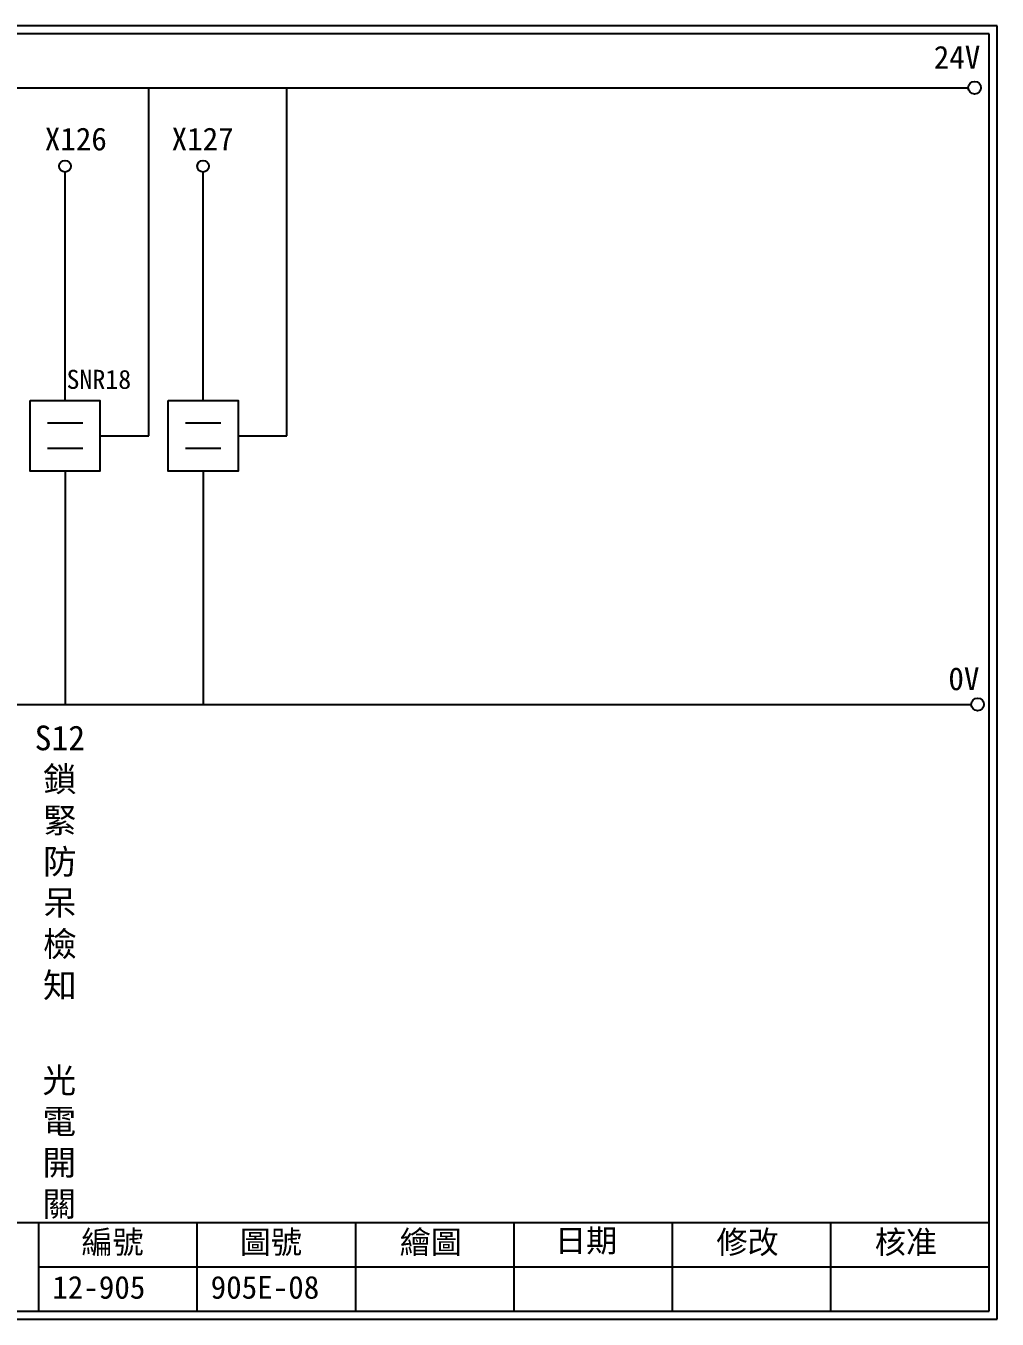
# Model space of a CAD drawing. Extents: x 627 to 914, y 3 to 207.
# Drawn here: x 760.9 to 914.2, y 3 to 207 of the extents above; entities that cross this region are included whole.
import ezdxf

# ---------------------------------------------------------------- set-up
doc = ezdxf.new("R2010")
doc.units = 0
doc.layers.get('0').update_dxf_attribs({"linetype": 'CONTINUOUS'})
doc.layers.add('圖框層', color=7, linetype='CONTINUOUS')
doc.layers.add('標尺寸層', color=3, linetype='CONTINUOUS')
doc.styles.add('CNS', font='romanc.shx', dxfattribs={"bigfont": 'chineset.shx'})
doc.styles.add('STSL', font='KAIU.TTF')

msp = doc.modelspace()

# ---------------------------------------------------------------- linework, layer by layer
for p, q in [((780.29, 142.31), (780.29, 197.22)), ((802.09, 142.31), (802.09, 197.22)), ((767.07, 147.89), (767.07, 183.91)), ((788.86, 147.89), (788.86, 183.91)), ((772.58, 142.31), (780.29, 142.31)), ((794.38, 142.31), (802.09, 142.31)), ((767.07, 136.73), (767.07, 99.96)), ((788.86, 136.73), (788.86, 99.96))]:
    msp.add_line(p, q)
for points in [[(761.55, 147.89), (772.58, 147.89), (772.58, 136.73), (761.55, 136.73)], [(783.35, 147.89), (794.38, 147.89), (794.38, 136.73), (783.35, 136.73)]]:
    msp.add_lwpolyline(points, close=True)
for centre in [(910.63, 197.22), (911.12, 99.96)]:
    msp.add_circle(centre, 1)
at = {"layer": '圖框層', "color": 7}
for p, q in [((914.2, 206.97), (627.2, 206.97)), ((914.2, 3), (914.2, 206.97)), ((912.95, 205.72), (628.45, 205.72)), ((912.95, 4.25), (912.95, 205.72)), ((628.45, 18.25), (912.95, 18.25)), ((762.95, 4.25), (762.95, 18.25)), ((787.95, 4.25), (787.95, 18.25)), ((812.95, 4.25), (812.95, 18.25)), ((837.95, 4.25), (837.95, 18.25)), ((862.95, 4.25), (862.95, 18.25)), ((887.95, 4.25), (887.95, 18.25)), ((762.95, 11.25), (912.95, 11.25)), ((628.45, 4.25), (912.95, 4.25)), ((627.2, 3), (914.2, 3))]:
    msp.add_line(p, q, dxfattribs=at)
at = {"layer": '標尺寸層', "color": 7}
for p, q in [((632.04, 197.22), (909.63, 197.22)), ((764.31, 144.34), (769.87, 144.34)), ((786.1, 144.34), (791.67, 144.34)), ((764.31, 140.37), (769.87, 140.37)), ((786.1, 140.37), (791.67, 140.37)), ((632.25, 99.96), (910.12, 99.96))]:
    msp.add_line(p, q, dxfattribs=at)
for centre in [(767.07, 184.83), (788.86, 184.83)]:
    msp.add_circle(centre, 0.92, dxfattribs=at)

# ---------------------------------------------------------------- texts
at = {"layer": '圖框層', "color": 4, "style": 'STSL'}
for s, height, p in [('24V', 3.6, (904.19, 200.22)), ('X126', 3.6, (763.88, 187.33)), ('X127', 3.6, (783.9, 187.33)), ('SNR18', 3, (767.31, 149.72)), ('0V', 3.6, (906.5, 102.2)), ('編號', 3.6, (769.66, 13.34)), ('圖號', 3.6, (794.66, 13.34)), ('繪圖', 3.6, (819.89, 13.34)), ('日期', 3.6, (844.41, 13.59)), ('修改', 3.6, (869.89, 13.34)), ('核准', 3.6, (894.89, 13.34)), ('12-905', 3.6, (765.06, 6.22)), ('905E-08', 3.6, (790.06, 6.22))]:
    msp.add_text(s, height=height, dxfattribs=at).set_placement(p)
at = {"layer": '標尺寸層', "color": 7, "char_height": 3.9, "width": 4.9608, "attachment_point": 5, "style": 'CNS'}
for s, insert in [('{\\fDFKai-SB|b0|i0|c136|p65;S12鎖緊防呆檢知}', (766.26, 74.96)), ('{\\fDFKai-SB|b0|i0|c136|p65;光電開關}', (766.16, 30.71))]:
    msp.add_mtext(s, dxfattribs=dict(at, insert=insert))

doc.saveas('drawing.dxf')
